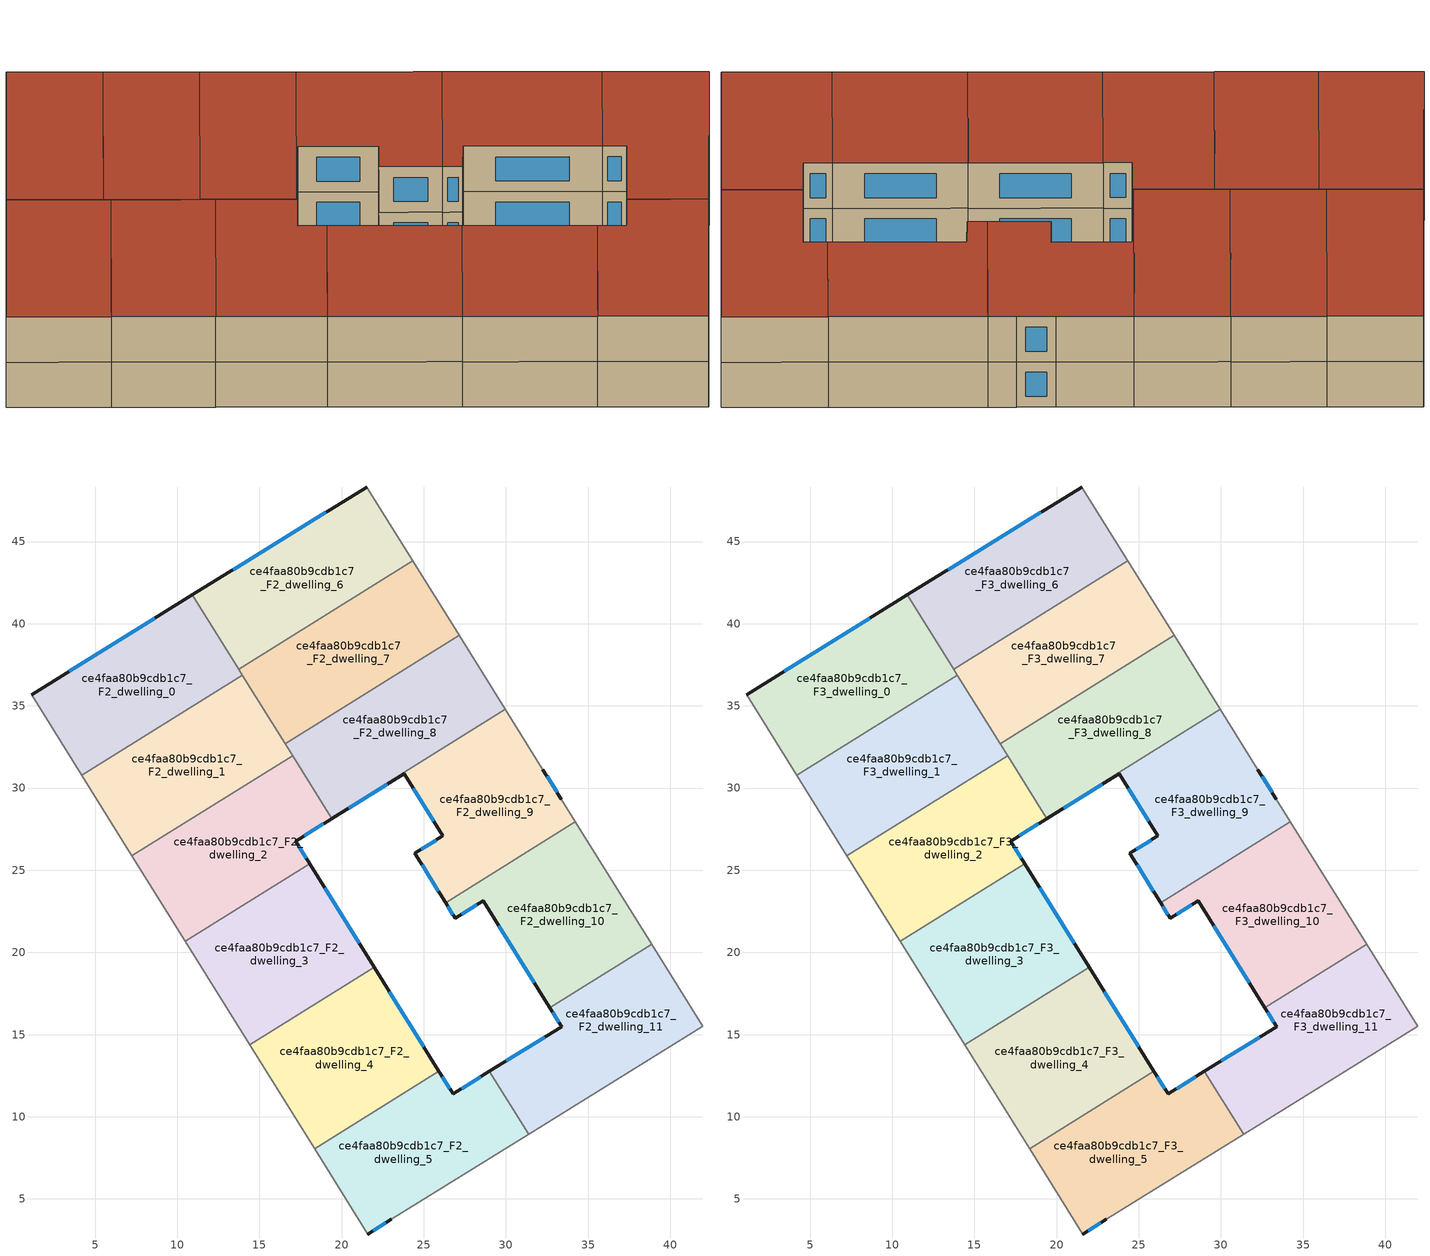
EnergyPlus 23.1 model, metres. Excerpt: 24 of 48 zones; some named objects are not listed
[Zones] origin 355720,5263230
ce4faa80b9cdb1c7_F2_dwelling_0
 floor to ce4faa80b9cdb1c7_F1_dwelling_0 (EU_floor_Construction): 10.93,41.75 13.97,36.87 4.2,30.78 1.14,35.69 z6
 wall outside (EU_wall_Construction): 10.93,41.75 1.14,35.69 z6:9
 wall to ce4faa80b9cdb1c7_F2_dwelling_1 (EU_wall_Construction): 4.2,30.78 13.97,36.87 z6:9
 wall adiabatic (EU_wall_Construction): 1.14,35.69 4.2,30.78 z6:9
 wall to ce4faa80b9cdb1c7_F2_dwelling_6 (EU_wall_Construction): 13.75,37.22 10.93,41.75 z6:9
 wall to ce4faa80b9cdb1c7_F2_dwelling_7 (EU_wall_Construction): 13.97,36.87 13.75,37.22 z6:9
 window (EU_Window_Construction): 8.63,40.33 3.44,37.11 z6.7:8.3
ce4faa80b9cdb1c7_F2_dwelling_1
 floor to ce4faa80b9cdb1c7_F1_dwelling_1 (EU_floor_Construction): 13.97,36.87 17.02,31.98 7.25,25.89 4.2,30.78 z6
 wall to ce4faa80b9cdb1c7_F2_dwelling_2 (EU_wall_Construction): 7.25,25.89 17.02,31.98 z6:9
 wall adiabatic (EU_wall_Construction): 4.2,30.78 7.25,25.89 z6:9
 wall to ce4faa80b9cdb1c7_F2_dwelling_7 (EU_wall_Construction): 16.56,32.71 13.97,36.87 z6:9
 wall to ce4faa80b9cdb1c7_F2_dwelling_8 (EU_wall_Construction): 17.01,31.98 16.56,32.71 z6:9
ce4faa80b9cdb1c7_F2_dwelling_10
 floor to ce4faa80b9cdb1c7_F1_dwelling_10 (EU_floor_Construction): 34.23,27.95 38.87,20.5 32.66,16.64 28.62,23.13 26.91,22.09 26.33,23.03 z6
 wall outside (EU_wall_Construction): 26.33,23.03 26.91,22.09 28.62,23.13 32.66,16.64 z6:9
 wall to ce4faa80b9cdb1c7_F2_dwelling_9 (EU_wall_Construction): 34.23,27.95 26.33,23.03 z6:9
 wall adiabatic (EU_wall_Construction): 38.87,20.5 34.23,27.95 z6:9
 wall to ce4faa80b9cdb1c7_F2_dwelling_11 (EU_wall_Construction): 32.66,16.64 38.87,20.5 z6:9
 window (EU_Window_Construction): 27.31,22.33 28.22,22.89 / 26.46,22.81 26.77,22.31 / 29.57,21.61 31.71,18.16 z6.7:8.3
ce4faa80b9cdb1c7_F2_dwelling_11
 floor to ce4faa80b9cdb1c7_F1_dwelling_11 (EU_floor_Construction): 38.87,20.5 41.98,15.5 31.38,8.93 28.99,12.76 33.39,15.48 32.66,16.64 z6
 wall outside (EU_wall_Construction): 32.66,16.64 33.39,15.48 28.99,12.76 z6:9
 wall adiabatic (EU_wall_Construction): 31.38,8.93 41.98,15.5 38.87,20.5 z6:9
 wall to ce4faa80b9cdb1c7_F2_dwelling_5 (EU_wall_Construction): 28.99,12.76 31.38,8.93 z6:9
 window (EU_Window_Construction): 32.35,14.84 30.02,13.4 / 32.83,16.37 33.22,15.75 z6.7:8.3
ce4faa80b9cdb1c7_F2_dwelling_2
 floor to ce4faa80b9cdb1c7_F1_dwelling_2 (EU_floor_Construction): 17.02,31.98 19.41,28.14 17.2,26.78 18.05,25.41 10.49,20.69 7.25,25.89 z6
 wall outside (EU_wall_Construction): 18.05,25.41 17.2,26.78 19.41,28.14 z6:9
 wall to ce4faa80b9cdb1c7_F2_dwelling_3 (EU_wall_Construction): 10.49,20.69 18.05,25.41 z6:9
 wall adiabatic (EU_wall_Construction): 7.25,25.89 10.49,20.69 z6:9
 wall to ce4faa80b9cdb1c7_F2_dwelling_8 (EU_wall_Construction): 19.37,28.2 17.02,31.98 z6:9
 wall to ce4faa80b9cdb1c7_F2_dwelling_9 (EU_wall_Construction): 19.41,28.14 19.37,28.2 z6:9
 window (EU_Window_Construction): 17.72,27.1 18.89,27.82 / 17.85,25.73 17.4,26.45 z6.7:8.3
ce4faa80b9cdb1c7_F2_dwelling_3
 floor to ce4faa80b9cdb1c7_F1_dwelling_3 (EU_floor_Construction): 18.05,25.41 21.99,19.09 14.42,14.38 10.49,20.69 z6
 wall outside (EU_wall_Construction): 21.99,19.09 18.05,25.41 z6:9
 wall to ce4faa80b9cdb1c7_F2_dwelling_4 (EU_wall_Construction): 14.42,14.38 21.99,19.09 z6:9
 wall adiabatic (EU_wall_Construction): 10.49,20.69 14.42,14.38 z6:9
 window (EU_Window_Construction): 21.06,20.57 18.98,23.92 z6.7:8.3
ce4faa80b9cdb1c7_F2_dwelling_4
 floor to ce4faa80b9cdb1c7_F1_dwelling_4 (EU_floor_Construction): 21.99,19.09 25.92,12.77 18.36,8.06 14.42,14.38 z6
 wall outside (EU_wall_Construction): 25.92,12.77 21.99,19.09 z6:9
 wall to ce4faa80b9cdb1c7_F2_dwelling_5 (EU_wall_Construction): 18.36,8.06 25.92,12.77 z6:9
 wall adiabatic (EU_wall_Construction): 14.42,14.38 18.36,8.06 z6:9
 window (EU_Window_Construction): 25,14.26 22.91,17.61 z6.7:8.3
ce4faa80b9cdb1c7_F2_dwelling_5
 floor to ce4faa80b9cdb1c7_F1_dwelling_5 (EU_floor_Construction): 28.99,12.76 31.38,8.93 23.03,3.76 21.59,2.87 18.36,8.06 25.92,12.77 26.78,11.39 z6
 wall outside (EU_wall_Construction): 28.99,12.76 26.78,11.39 25.92,12.77 / 21.59,2.87 23.03,3.76 z6:9
 wall adiabatic (EU_wall_Construction): 23.03,3.76 31.38,8.93 / 18.36,8.06 21.59,2.87 z6:9
 window (EU_Window_Construction): 26.58,11.72 26.13,12.45 / 28.47,12.44 27.3,11.71 / 21.93,3.08 22.69,3.55 z6.7:8.3
ce4faa80b9cdb1c7_F2_dwelling_6
 floor to ce4faa80b9cdb1c7_F1_dwelling_6 (EU_floor_Construction): 21.54,48.32 24.34,43.82 13.75,37.22 10.93,41.75 z6
 wall outside (EU_wall_Construction): 21.54,48.32 10.93,41.75 z6:9
 wall to ce4faa80b9cdb1c7_F2_dwelling_7 (EU_wall_Construction): 13.75,37.22 24.34,43.82 z6:9
 wall adiabatic (EU_wall_Construction): 24.34,43.82 21.54,48.32 z6:9
 window (EU_Window_Construction): 19.05,46.78 13.42,43.29 z6.7:8.3
ce4faa80b9cdb1c7_F2_dwelling_7
 floor to ce4faa80b9cdb1c7_F1_dwelling_7 (EU_floor_Construction): 24.34,43.82 27.15,39.31 16.56,32.71 13.75,37.22 z6
 wall to ce4faa80b9cdb1c7_F2_dwelling_8 (EU_wall_Construction): 16.56,32.71 27.15,39.31 z6:9
 wall adiabatic (EU_wall_Construction): 27.15,39.31 24.34,43.82 z6:9
ce4faa80b9cdb1c7_F2_dwelling_8
 floor to ce4faa80b9cdb1c7_F1_dwelling_8 (EU_floor_Construction): 27.15,39.31 29.96,34.79 19.37,28.2 16.56,32.71 z6
 wall to ce4faa80b9cdb1c7_F2_dwelling_9 (EU_wall_Construction): 19.37,28.2 29.96,34.79 z6:9
 wall adiabatic (EU_wall_Construction): 29.96,34.79 27.15,39.31 z6:9
ce4faa80b9cdb1c7_F2_dwelling_9
 floor to ce4faa80b9cdb1c7_F1_dwelling_9 (EU_floor_Construction): 32.24,31.13 33.37,29.32 34.23,27.95 26.33,23.03 24.46,26.03 26.16,27.09 23.81,30.87 19.41,28.14 19.37,28.2 29.96,34.79 z6
 wall outside (EU_wall_Construction): 19.41,28.14 23.81,30.87 26.16,27.09 24.46,26.03 26.33,23.03 / 33.37,29.32 32.24,31.13 z6:9
 wall adiabatic (EU_wall_Construction): 32.24,31.13 29.96,34.79 / 34.23,27.95 33.37,29.32 z6:9
 window (EU_Window_Construction): 25.76,26.84 24.86,26.28 / 24.36,29.98 25.61,27.98 / 20.44,28.78 22.78,30.23 / 33.11,29.75 32.51,30.71 / 24.89,25.32 25.89,23.73 z6.7:8.3
ce4faa80b9cdb1c7_F3_dwelling_0
 floor to ce4faa80b9cdb1c7_F2_dwelling_0 (EU_floor_Construction): 10.93,41.75 13.97,36.87 4.2,30.78 1.14,35.69 z9
 wall outside (EU_wall_Construction): 10.93,41.75 1.14,35.69 z9:12
 wall to ce4faa80b9cdb1c7_F3_dwelling_1 (EU_wall_Construction): 4.2,30.78 13.97,36.87 z9:12
 wall adiabatic (EU_wall_Construction): 1.14,35.69 4.2,30.78 z9:12
 wall to ce4faa80b9cdb1c7_F3_dwelling_6 (EU_wall_Construction): 13.75,37.22 10.93,41.75 z9:12
 wall to ce4faa80b9cdb1c7_F3_dwelling_7 (EU_wall_Construction): 13.97,36.87 13.75,37.22 z9:12
 window (EU_Window_Construction): 8.63,40.33 3.44,37.11 z9.7:11.3
 roof outside (EU_roof_Construction): 13.97,36.87 10.93,41.75 1.14,35.69 4.2,30.78 z12
ce4faa80b9cdb1c7_F3_dwelling_1
 floor to ce4faa80b9cdb1c7_F2_dwelling_1 (EU_floor_Construction): 13.97,36.87 17.02,31.98 7.25,25.89 4.2,30.78 z9
 wall to ce4faa80b9cdb1c7_F3_dwelling_2 (EU_wall_Construction): 7.25,25.89 17.02,31.98 z9:12
 wall adiabatic (EU_wall_Construction): 4.2,30.78 7.25,25.89 z9:12
 wall to ce4faa80b9cdb1c7_F3_dwelling_7 (EU_wall_Construction): 16.56,32.71 13.97,36.87 z9:12
 wall to ce4faa80b9cdb1c7_F3_dwelling_8 (EU_wall_Construction): 17.01,31.98 16.56,32.71 z9:12
 roof outside (EU_roof_Construction): 17.02,31.98 13.97,36.87 4.2,30.78 7.25,25.89 z12
ce4faa80b9cdb1c7_F3_dwelling_10
 floor to ce4faa80b9cdb1c7_F2_dwelling_10 (EU_floor_Construction): 34.23,27.95 38.87,20.5 32.66,16.64 28.62,23.13 26.91,22.09 26.33,23.03 z9
 wall outside (EU_wall_Construction): 26.33,23.03 26.91,22.09 28.62,23.13 32.66,16.64 z9:12
 wall to ce4faa80b9cdb1c7_F3_dwelling_9 (EU_wall_Construction): 34.23,27.95 26.33,23.03 z9:12
 wall adiabatic (EU_wall_Construction): 38.87,20.5 34.23,27.95 z9:12
 wall to ce4faa80b9cdb1c7_F3_dwelling_11 (EU_wall_Construction): 32.66,16.64 38.87,20.5 z9:12
 window (EU_Window_Construction): 27.31,22.33 28.22,22.89 / 26.46,22.81 26.77,22.31 / 29.57,21.61 31.71,18.16 z9.7:11.3
 roof outside (EU_roof_Construction): 38.87,20.5 34.23,27.95 26.33,23.03 26.91,22.09 28.62,23.13 32.66,16.64 z12
ce4faa80b9cdb1c7_F3_dwelling_11
 floor to ce4faa80b9cdb1c7_F2_dwelling_11 (EU_floor_Construction): 38.87,20.5 41.98,15.5 31.38,8.93 28.99,12.76 33.39,15.48 32.66,16.64 z9
 wall outside (EU_wall_Construction): 32.66,16.64 33.39,15.48 28.99,12.76 z9:12
 wall adiabatic (EU_wall_Construction): 31.38,8.93 41.98,15.5 38.87,20.5 z9:12
 wall to ce4faa80b9cdb1c7_F3_dwelling_5 (EU_wall_Construction): 28.99,12.76 31.38,8.93 z9:12
 window (EU_Window_Construction): 32.35,14.84 30.02,13.4 / 32.83,16.37 33.22,15.75 z9.7:11.3
 roof outside (EU_roof_Construction): 41.98,15.5 38.87,20.5 32.66,16.64 33.39,15.48 28.99,12.76 31.38,8.93 z12
ce4faa80b9cdb1c7_F3_dwelling_2
 floor to ce4faa80b9cdb1c7_F2_dwelling_2 (EU_floor_Construction): 17.02,31.98 19.41,28.14 17.2,26.78 18.05,25.41 10.49,20.69 7.25,25.89 z9
 wall outside (EU_wall_Construction): 18.05,25.41 17.2,26.78 19.41,28.14 z9:12
 wall to ce4faa80b9cdb1c7_F3_dwelling_3 (EU_wall_Construction): 10.49,20.69 18.05,25.41 z9:12
 wall adiabatic (EU_wall_Construction): 7.25,25.89 10.49,20.69 z9:12
 wall to ce4faa80b9cdb1c7_F3_dwelling_8 (EU_wall_Construction): 19.37,28.2 17.02,31.98 z9:12
 wall to ce4faa80b9cdb1c7_F3_dwelling_9 (EU_wall_Construction): 19.41,28.14 19.37,28.2 z9:12
 window (EU_Window_Construction): 17.72,27.1 18.89,27.82 / 17.85,25.73 17.4,26.45 z9.7:11.3
 roof outside (EU_roof_Construction): 18.05,25.41 17.2,26.78 19.41,28.14 17.02,31.98 7.25,25.89 10.49,20.69 z12
ce4faa80b9cdb1c7_F3_dwelling_3
 floor to ce4faa80b9cdb1c7_F2_dwelling_3 (EU_floor_Construction): 18.05,25.41 21.99,19.09 14.42,14.38 10.49,20.69 z9
 wall outside (EU_wall_Construction): 21.99,19.09 18.05,25.41 z9:12
 wall to ce4faa80b9cdb1c7_F3_dwelling_4 (EU_wall_Construction): 14.42,14.38 21.99,19.09 z9:12
 wall adiabatic (EU_wall_Construction): 10.49,20.69 14.42,14.38 z9:12
 window (EU_Window_Construction): 21.06,20.57 18.98,23.92 z9.7:11.3
 roof outside (EU_roof_Construction): 21.99,19.09 18.05,25.41 10.49,20.69 14.42,14.38 z12
ce4faa80b9cdb1c7_F3_dwelling_4
 floor to ce4faa80b9cdb1c7_F2_dwelling_4 (EU_floor_Construction): 21.99,19.09 25.92,12.77 18.36,8.06 14.42,14.38 z9
 wall outside (EU_wall_Construction): 25.92,12.77 21.99,19.09 z9:12
 wall to ce4faa80b9cdb1c7_F3_dwelling_5 (EU_wall_Construction): 18.36,8.06 25.92,12.77 z9:12
 wall adiabatic (EU_wall_Construction): 14.42,14.38 18.36,8.06 z9:12
 window (EU_Window_Construction): 25,14.26 22.91,17.61 z9.7:11.3
 roof outside (EU_roof_Construction): 25.92,12.77 21.99,19.09 14.42,14.38 18.36,8.06 z12
ce4faa80b9cdb1c7_F3_dwelling_5
 floor to ce4faa80b9cdb1c7_F2_dwelling_5 (EU_floor_Construction): 28.99,12.76 31.38,8.93 23.03,3.76 21.59,2.87 18.36,8.06 25.92,12.77 26.78,11.39 z9
 wall outside (EU_wall_Construction): 28.99,12.76 26.78,11.39 25.92,12.77 / 21.59,2.87 23.03,3.76 z9:12
 wall adiabatic (EU_wall_Construction): 23.03,3.76 31.38,8.93 / 18.36,8.06 21.59,2.87 z9:12
 window (EU_Window_Construction): 26.58,11.72 26.13,12.45 / 28.47,12.44 27.3,11.71 / 21.93,3.08 22.69,3.55 z9.7:11.3
 roof outside (EU_roof_Construction): 31.38,8.93 28.99,12.76 26.78,11.39 25.92,12.77 18.36,8.06 21.59,2.87 23.03,3.76 z12
ce4faa80b9cdb1c7_F3_dwelling_6
 floor to ce4faa80b9cdb1c7_F2_dwelling_6 (EU_floor_Construction): 21.54,48.32 24.34,43.82 13.75,37.22 10.93,41.75 z9
 wall outside (EU_wall_Construction): 21.54,48.32 10.93,41.75 z9:12
 wall to ce4faa80b9cdb1c7_F3_dwelling_7 (EU_wall_Construction): 13.75,37.22 24.34,43.82 z9:12
 wall adiabatic (EU_wall_Construction): 24.34,43.82 21.54,48.32 z9:12
 window (EU_Window_Construction): 19.05,46.78 13.42,43.29 z9.7:11.3
 roof outside (EU_roof_Construction): 24.34,43.82 21.54,48.32 10.93,41.75 13.75,37.22 z12
ce4faa80b9cdb1c7_F3_dwelling_7
 floor to ce4faa80b9cdb1c7_F2_dwelling_7 (EU_floor_Construction): 24.34,43.82 27.15,39.31 16.56,32.71 13.75,37.22 z9
 wall to ce4faa80b9cdb1c7_F3_dwelling_8 (EU_wall_Construction): 16.56,32.71 27.15,39.31 z9:12
 wall adiabatic (EU_wall_Construction): 27.15,39.31 24.34,43.82 z9:12
 roof outside (EU_roof_Construction): 27.15,39.31 24.34,43.82 13.75,37.22 16.56,32.71 z12
ce4faa80b9cdb1c7_F3_dwelling_8
 floor to ce4faa80b9cdb1c7_F2_dwelling_8 (EU_floor_Construction): 27.15,39.31 29.96,34.79 19.37,28.2 16.56,32.71 z9
 wall to ce4faa80b9cdb1c7_F3_dwelling_9 (EU_wall_Construction): 19.37,28.2 29.96,34.79 z9:12
 wall adiabatic (EU_wall_Construction): 29.96,34.79 27.15,39.31 z9:12
 roof outside (EU_roof_Construction): 29.96,34.79 27.15,39.31 16.56,32.71 19.37,28.2 z12
ce4faa80b9cdb1c7_F3_dwelling_9
 floor to ce4faa80b9cdb1c7_F2_dwelling_9 (EU_floor_Construction): 32.24,31.13 33.37,29.32 34.23,27.95 26.33,23.03 24.46,26.03 26.16,27.09 23.81,30.87 19.41,28.14 19.37,28.2 29.96,34.79 z9
 wall outside (EU_wall_Construction): 19.41,28.14 23.81,30.87 26.16,27.09 24.46,26.03 26.33,23.03 / 33.37,29.32 32.24,31.13 z9:12
 wall adiabatic (EU_wall_Construction): 32.24,31.13 29.96,34.79 / 34.23,27.95 33.37,29.32 z9:12
 window (EU_Window_Construction): 25.76,26.84 24.86,26.28 / 24.36,29.98 25.61,27.98 / 20.44,28.78 22.78,30.23 / 33.11,29.75 32.51,30.71 / 24.89,25.32 25.89,23.73 z9.7:11.3
 roof outside (EU_roof_Construction): 34.23,27.95 33.37,29.32 32.24,31.13 29.96,34.79 19.37,28.2 19.41,28.14 23.81,30.87 26.16,27.09 24.46,26.03 26.33,23.03 z12
[Building]
EU S2 Campaign: North Axis=0; Terrain=City; Solar Distribution=FullExterior
[Site:Location]
Budapest.Ferenc.Liszt.Intl.AP: Latitude=47.437; Longitude=19.256; Time Zone=1; Elevation=185
[SizingPeriod:WeatherFileDays]
AnnualSizingPeriod: Begin Month=1; Begin Day of Month=1; End Month=12; End Day of Month=31; Day of Week for Start Day=Monday; Use Weather File Daylight Saving Period=No; Use Weather File Rain and Snow Indicators=No
[MATERIAL]
EU_InternalMass_Material: Roughness=MediumRough; Thickness=0.1; Conductivity=1; Density=1800; Specific Heat=900; Thermal Absorptance=0.9; Solar Absorptance=0.7; Visible Absorptance=0.7
[MATERIAL:NOMASS] Roughness=MediumRough; Thermal Absorptance=0.9; Solar Absorptance=0.7; Visible Absorptance=0.7
Name | Thermal Resistance
EU_wall_NoMass | 0.832559
EU_roof_NoMass | 1.39638
EU_floor_NoMass | 0.872794
[WINDOWMATERIAL:SIMPLEGLAZINGSYSTEM]
EU_Window_SimpleGlazing: UFactor=2.79869; Solar Heat Gain Coefficient=0.75; Visible Transmittance=0.75
[CONSTRUCTION]
EU_wall_Construction: EU_wall_NoMass
EU_roof_Construction: EU_roof_NoMass
EU_floor_Construction: EU_floor_NoMass
EU_Window_Construction: EU_Window_SimpleGlazing
EU_InternalMass_Construction: EU_InternalMass_Material
[ZONE] Type=1; Multiplier=1; Ceiling Height=autocalculate; Floor Area=autocalculate; Part of Total Floor Area=Yes
Name | Volume
ce4faa80b9cdb1c7_F2_dwelling_0; ce4faa80b9cdb1c7_F3_dwelling_0 | 199.014
ce4faa80b9cdb1c7_F2_dwelling_1; ce4faa80b9cdb1c7_F3_dwelling_1 | 199.058
ce4faa80b9cdb1c7_F2_dwelling_10; ce4faa80b9cdb1c7_F3_dwelling_10; ce4faa80b9cdb1c7_F2_dwelling_2; ce4faa80b9cdb1c7_F3_dwelling_2 | 199.027
ce4faa80b9cdb1c7_F2_dwelling_11; ce4faa80b9cdb1c7_F3_dwelling_11 | 199.021
ce4faa80b9cdb1c7_F2_dwelling_3; ce4faa80b9cdb1c7_F3_dwelling_3 | 199.057
ce4faa80b9cdb1c7_F2_dwelling_4; ce4faa80b9cdb1c7_F3_dwelling_4; ce4faa80b9cdb1c7_F2_dwelling_8; ce4faa80b9cdb1c7_F3_dwelling_8 | 199.044
ce4faa80b9cdb1c7_F2_dwelling_5; ce4faa80b9cdb1c7_F3_dwelling_5 | 199.033
ce4faa80b9cdb1c7_F2_dwelling_6; ce4faa80b9cdb1c7_F3_dwelling_6 | 199.04
ce4faa80b9cdb1c7_F2_dwelling_7; ce4faa80b9cdb1c7_F3_dwelling_7 | 199.026
ce4faa80b9cdb1c7_F2_dwelling_9; ce4faa80b9cdb1c7_F3_dwelling_9 | 199.062
[INTERNALMASS] Construction=EU_InternalMass_Construction
Name | Zone or ZoneList | Surface Area
ce4faa80b9cdb1c7_F2_dwelling_0_EU_InternalMass | ce4faa80b9cdb1c7_F2_dwelling_0 | 66.3381
ce4faa80b9cdb1c7_F2_dwelling_1_EU_InternalMass | ce4faa80b9cdb1c7_F2_dwelling_1 | 66.3526
ce4faa80b9cdb1c7_F2_dwelling_2_EU_InternalMass | ce4faa80b9cdb1c7_F2_dwelling_2 | 66.3423
ce4faa80b9cdb1c7_F2_dwelling_3_EU_InternalMass | ce4faa80b9cdb1c7_F2_dwelling_3 | 66.3522
ce4faa80b9cdb1c7_F2_dwelling_4_EU_InternalMass | ce4faa80b9cdb1c7_F2_dwelling_4 | 66.3477
ce4faa80b9cdb1c7_F2_dwelling_5_EU_InternalMass | ce4faa80b9cdb1c7_F2_dwelling_5 | 66.3445
ce4faa80b9cdb1c7_F2_dwelling_6_EU_InternalMass | ce4faa80b9cdb1c7_F2_dwelling_6 | 66.3467
ce4faa80b9cdb1c7_F2_dwelling_7_EU_InternalMass | ce4faa80b9cdb1c7_F2_dwelling_7 | 66.342
ce4faa80b9cdb1c7_F2_dwelling_8_EU_InternalMass | ce4faa80b9cdb1c7_F2_dwelling_8 | 66.348
ce4faa80b9cdb1c7_F2_dwelling_9_EU_InternalMass | ce4faa80b9cdb1c7_F2_dwelling_9 | 66.3542
ce4faa80b9cdb1c7_F2_dwelling_10_EU_InternalMass | ce4faa80b9cdb1c7_F2_dwelling_10 | 66.3422
ce4faa80b9cdb1c7_F2_dwelling_11_EU_InternalMass | ce4faa80b9cdb1c7_F2_dwelling_11 | 66.3403
ce4faa80b9cdb1c7_F3_dwelling_0_EU_InternalMass | ce4faa80b9cdb1c7_F3_dwelling_0 | 66.3381
ce4faa80b9cdb1c7_F3_dwelling_1_EU_InternalMass | ce4faa80b9cdb1c7_F3_dwelling_1 | 66.3526
ce4faa80b9cdb1c7_F3_dwelling_2_EU_InternalMass | ce4faa80b9cdb1c7_F3_dwelling_2 | 66.3423
ce4faa80b9cdb1c7_F3_dwelling_3_EU_InternalMass | ce4faa80b9cdb1c7_F3_dwelling_3 | 66.3522
ce4faa80b9cdb1c7_F3_dwelling_4_EU_InternalMass | ce4faa80b9cdb1c7_F3_dwelling_4 | 66.3477
ce4faa80b9cdb1c7_F3_dwelling_5_EU_InternalMass | ce4faa80b9cdb1c7_F3_dwelling_5 | 66.3445
ce4faa80b9cdb1c7_F3_dwelling_6_EU_InternalMass | ce4faa80b9cdb1c7_F3_dwelling_6 | 66.3467
ce4faa80b9cdb1c7_F3_dwelling_7_EU_InternalMass | ce4faa80b9cdb1c7_F3_dwelling_7 | 66.342
ce4faa80b9cdb1c7_F3_dwelling_8_EU_InternalMass | ce4faa80b9cdb1c7_F3_dwelling_8 | 66.348
ce4faa80b9cdb1c7_F3_dwelling_9_EU_InternalMass | ce4faa80b9cdb1c7_F3_dwelling_9 | 66.3542
ce4faa80b9cdb1c7_F3_dwelling_10_EU_InternalMass | ce4faa80b9cdb1c7_F3_dwelling_10 | 66.3422
ce4faa80b9cdb1c7_F3_dwelling_11_EU_InternalMass | ce4faa80b9cdb1c7_F3_dwelling_11 | 66.3403
[OTHEREQUIPMENT] Fuel Type=Electricity; Design Level Calculation Method=Watts/Area; Power per Zone Floor Area=1; Fraction Latent=0; Fraction Radiant=0; Fraction Lost=0; Carbon Dioxide Generation Rate=0; EndUse Subcategory=EU_Step8_InternalGains
Name | Zone or ZoneList or Space or SpaceList | Schedule
EU_Step8_InternalGain_ce4faa80b9cdb1c7_F2_dwelling_0_f000 | ce4faa80b9cdb1c7_F2_dwelling_0 | EU_Step8_GainSchedule_ce4faa80b9cdb1c7_F2_dwelling_0_f000
EU_Step8_InternalGain_ce4faa80b9cdb1c7_F2_dwelling_1_f000 | ce4faa80b9cdb1c7_F2_dwelling_1 | EU_Step8_GainSchedule_ce4faa80b9cdb1c7_F2_dwelling_1_f000
EU_Step8_InternalGain_ce4faa80b9cdb1c7_F2_dwelling_2_f000 | ce4faa80b9cdb1c7_F2_dwelling_2 | EU_Step8_GainSchedule_ce4faa80b9cdb1c7_F2_dwelling_2_f000
EU_Step8_InternalGain_ce4faa80b9cdb1c7_F2_dwelling_3_f000 | ce4faa80b9cdb1c7_F2_dwelling_3 | EU_Step8_GainSchedule_ce4faa80b9cdb1c7_F2_dwelling_3_f000
EU_Step8_InternalGain_ce4faa80b9cdb1c7_F2_dwelling_4_f000 | ce4faa80b9cdb1c7_F2_dwelling_4 | EU_Step8_GainSchedule_ce4faa80b9cdb1c7_F2_dwelling_4_f000
EU_Step8_InternalGain_ce4faa80b9cdb1c7_F2_dwelling_5_f000 | ce4faa80b9cdb1c7_F2_dwelling_5 | EU_Step8_GainSchedule_ce4faa80b9cdb1c7_F2_dwelling_5_f000
EU_Step8_InternalGain_ce4faa80b9cdb1c7_F2_dwelling_6_f000 | ce4faa80b9cdb1c7_F2_dwelling_6 | EU_Step8_GainSchedule_ce4faa80b9cdb1c7_F2_dwelling_6_f000
EU_Step8_InternalGain_ce4faa80b9cdb1c7_F2_dwelling_7_f000 | ce4faa80b9cdb1c7_F2_dwelling_7 | EU_Step8_GainSchedule_ce4faa80b9cdb1c7_F2_dwelling_7_f000
EU_Step8_InternalGain_ce4faa80b9cdb1c7_F2_dwelling_8_f000 | ce4faa80b9cdb1c7_F2_dwelling_8 | EU_Step8_GainSchedule_ce4faa80b9cdb1c7_F2_dwelling_8_f000
EU_Step8_InternalGain_ce4faa80b9cdb1c7_F2_dwelling_9_f000 | ce4faa80b9cdb1c7_F2_dwelling_9 | EU_Step8_GainSchedule_ce4faa80b9cdb1c7_F2_dwelling_9_f000
EU_Step8_InternalGain_ce4faa80b9cdb1c7_F2_dwelling_10_f000 | ce4faa80b9cdb1c7_F2_dwelling_10 | EU_Step8_GainSchedule_ce4faa80b9cdb1c7_F2_dwelling_10_f000
EU_Step8_InternalGain_ce4faa80b9cdb1c7_F2_dwelling_11_f000 | ce4faa80b9cdb1c7_F2_dwelling_11 | EU_Step8_GainSchedule_ce4faa80b9cdb1c7_F2_dwelling_11_f000
EU_Step8_InternalGain_ce4faa80b9cdb1c7_F3_dwelling_0_f000 | ce4faa80b9cdb1c7_F3_dwelling_0 | EU_Step8_GainSchedule_ce4faa80b9cdb1c7_F3_dwelling_0_f000
EU_Step8_InternalGain_ce4faa80b9cdb1c7_F3_dwelling_1_f000 | ce4faa80b9cdb1c7_F3_dwelling_1 | EU_Step8_GainSchedule_ce4faa80b9cdb1c7_F3_dwelling_1_f000
EU_Step8_InternalGain_ce4faa80b9cdb1c7_F3_dwelling_2_f000 | ce4faa80b9cdb1c7_F3_dwelling_2 | EU_Step8_GainSchedule_ce4faa80b9cdb1c7_F3_dwelling_2_f000
EU_Step8_InternalGain_ce4faa80b9cdb1c7_F3_dwelling_3_f000 | ce4faa80b9cdb1c7_F3_dwelling_3 | EU_Step8_GainSchedule_ce4faa80b9cdb1c7_F3_dwelling_3_f000
EU_Step8_InternalGain_ce4faa80b9cdb1c7_F3_dwelling_4_f000 | ce4faa80b9cdb1c7_F3_dwelling_4 | EU_Step8_GainSchedule_ce4faa80b9cdb1c7_F3_dwelling_4_f000
EU_Step8_InternalGain_ce4faa80b9cdb1c7_F3_dwelling_5_f000 | ce4faa80b9cdb1c7_F3_dwelling_5 | EU_Step8_GainSchedule_ce4faa80b9cdb1c7_F3_dwelling_5_f000
EU_Step8_InternalGain_ce4faa80b9cdb1c7_F3_dwelling_6_f000 | ce4faa80b9cdb1c7_F3_dwelling_6 | EU_Step8_GainSchedule_ce4faa80b9cdb1c7_F3_dwelling_6_f000
EU_Step8_InternalGain_ce4faa80b9cdb1c7_F3_dwelling_7_f000 | ce4faa80b9cdb1c7_F3_dwelling_7 | EU_Step8_GainSchedule_ce4faa80b9cdb1c7_F3_dwelling_7_f000
EU_Step8_InternalGain_ce4faa80b9cdb1c7_F3_dwelling_8_f000 | ce4faa80b9cdb1c7_F3_dwelling_8 | EU_Step8_GainSchedule_ce4faa80b9cdb1c7_F3_dwelling_8_f000
EU_Step8_InternalGain_ce4faa80b9cdb1c7_F3_dwelling_9_f000 | ce4faa80b9cdb1c7_F3_dwelling_9 | EU_Step8_GainSchedule_ce4faa80b9cdb1c7_F3_dwelling_9_f000
EU_Step8_InternalGain_ce4faa80b9cdb1c7_F3_dwelling_10_f000 | ce4faa80b9cdb1c7_F3_dwelling_10 | EU_Step8_GainSchedule_ce4faa80b9cdb1c7_F3_dwelling_10_f000
EU_Step8_InternalGain_ce4faa80b9cdb1c7_F3_dwelling_11_f000 | ce4faa80b9cdb1c7_F3_dwelling_11 | EU_Step8_GainSchedule_ce4faa80b9cdb1c7_F3_dwelling_11_f000
[ZONEVENTILATION:DESIGNFLOWRATE] Schedule=EU_AlwaysOn; Design Flow Rate Calculation Method=AirChanges/Hour; Air Changes per Hour=0.475469; Ventilation Type=Natural; Fan Pressure Rise=0; Fan Total Efficiency=1; Constant Term Coefficient=1; Temperature Term Coefficient=0; Velocity Term Coefficient=0; Velocity Squared Term Coefficient=0; Minimum Indoor Temperature=-100; Maximum Indoor Temperature=100; Delta Temperature=-100; Minimum Outdoor Temperature=-100; Maximum Outdoor Temperature=100; Maximum Wind Speed=40
Name | Zone or ZoneList or Space or SpaceList
EU_ConstantAir_ce4faa80b9cdb1c7_F2_dwelling_0 | ce4faa80b9cdb1c7_F2_dwelling_0
EU_ConstantAir_ce4faa80b9cdb1c7_F2_dwelling_1 | ce4faa80b9cdb1c7_F2_dwelling_1
EU_ConstantAir_ce4faa80b9cdb1c7_F2_dwelling_2 | ce4faa80b9cdb1c7_F2_dwelling_2
EU_ConstantAir_ce4faa80b9cdb1c7_F2_dwelling_3 | ce4faa80b9cdb1c7_F2_dwelling_3
EU_ConstantAir_ce4faa80b9cdb1c7_F2_dwelling_4 | ce4faa80b9cdb1c7_F2_dwelling_4
EU_ConstantAir_ce4faa80b9cdb1c7_F2_dwelling_5 | ce4faa80b9cdb1c7_F2_dwelling_5
EU_ConstantAir_ce4faa80b9cdb1c7_F2_dwelling_6 | ce4faa80b9cdb1c7_F2_dwelling_6
EU_ConstantAir_ce4faa80b9cdb1c7_F2_dwelling_7 | ce4faa80b9cdb1c7_F2_dwelling_7
EU_ConstantAir_ce4faa80b9cdb1c7_F2_dwelling_8 | ce4faa80b9cdb1c7_F2_dwelling_8
EU_ConstantAir_ce4faa80b9cdb1c7_F2_dwelling_9 | ce4faa80b9cdb1c7_F2_dwelling_9
EU_ConstantAir_ce4faa80b9cdb1c7_F2_dwelling_10 | ce4faa80b9cdb1c7_F2_dwelling_10
EU_ConstantAir_ce4faa80b9cdb1c7_F2_dwelling_11 | ce4faa80b9cdb1c7_F2_dwelling_11
EU_ConstantAir_ce4faa80b9cdb1c7_F3_dwelling_0 | ce4faa80b9cdb1c7_F3_dwelling_0
EU_ConstantAir_ce4faa80b9cdb1c7_F3_dwelling_1 | ce4faa80b9cdb1c7_F3_dwelling_1
EU_ConstantAir_ce4faa80b9cdb1c7_F3_dwelling_2 | ce4faa80b9cdb1c7_F3_dwelling_2
EU_ConstantAir_ce4faa80b9cdb1c7_F3_dwelling_3 | ce4faa80b9cdb1c7_F3_dwelling_3
EU_ConstantAir_ce4faa80b9cdb1c7_F3_dwelling_4 | ce4faa80b9cdb1c7_F3_dwelling_4
EU_ConstantAir_ce4faa80b9cdb1c7_F3_dwelling_5 | ce4faa80b9cdb1c7_F3_dwelling_5
EU_ConstantAir_ce4faa80b9cdb1c7_F3_dwelling_6 | ce4faa80b9cdb1c7_F3_dwelling_6
EU_ConstantAir_ce4faa80b9cdb1c7_F3_dwelling_7 | ce4faa80b9cdb1c7_F3_dwelling_7
EU_ConstantAir_ce4faa80b9cdb1c7_F3_dwelling_8 | ce4faa80b9cdb1c7_F3_dwelling_8
EU_ConstantAir_ce4faa80b9cdb1c7_F3_dwelling_9 | ce4faa80b9cdb1c7_F3_dwelling_9
EU_ConstantAir_ce4faa80b9cdb1c7_F3_dwelling_10 | ce4faa80b9cdb1c7_F3_dwelling_10
EU_ConstantAir_ce4faa80b9cdb1c7_F3_dwelling_11 | ce4faa80b9cdb1c7_F3_dwelling_11
[HVACTEMPLATE:ZONE:IDEALLOADSAIRSYSTEM] System Availability Schedule=EU_AlwaysOn; Maximum Heating Supply Air Temperature=50; Minimum Cooling Supply Air Temperature=13; Maximum Heating Supply Air Humidity Ratio=0.0156; Minimum Cooling Supply Air Humidity Ratio=0.0077; Heating Limit=NoLimit; Cooling Limit=NoLimit; Heating Availability Schedule=EU_AlwaysOn; Cooling Availability Schedule=EU_CoolingOff; Dehumidification Control Type=ConstantSensibleHeatRatio; Cooling Sensible Heat Ratio=0.7; Dehumidification Setpoint=60; Humidification Control Type=None; Humidification Setpoint=30; Outdoor Air Method=None; Outdoor Air Flow Rate per Person=0.00944; Outdoor Air Flow Rate per Zone Floor Area=0; Outdoor Air Flow Rate per Zone=0; Demand Controlled Ventilation Type=None; Outdoor Air Economizer Type=NoEconomizer; Heat Recovery Type=None; Sensible Heat Recovery Effectiveness=0.7; Latent Heat Recovery Effectiveness=0.65
Name | Template Thermostat
ce4faa80b9cdb1c7_F2_dwelling_0 | EU_HeatOnly_ce4faa80b9cdb1c7_F2_dwelling_0
ce4faa80b9cdb1c7_F2_dwelling_1 | EU_HeatOnly_ce4faa80b9cdb1c7_F2_dwelling_1
ce4faa80b9cdb1c7_F2_dwelling_2 | EU_HeatOnly_ce4faa80b9cdb1c7_F2_dwelling_2
ce4faa80b9cdb1c7_F2_dwelling_3 | EU_HeatOnly_ce4faa80b9cdb1c7_F2_dwelling_3
ce4faa80b9cdb1c7_F2_dwelling_4 | EU_HeatOnly_ce4faa80b9cdb1c7_F2_dwelling_4
ce4faa80b9cdb1c7_F2_dwelling_5 | EU_HeatOnly_ce4faa80b9cdb1c7_F2_dwelling_5
ce4faa80b9cdb1c7_F2_dwelling_6 | EU_HeatOnly_ce4faa80b9cdb1c7_F2_dwelling_6
ce4faa80b9cdb1c7_F2_dwelling_7 | EU_HeatOnly_ce4faa80b9cdb1c7_F2_dwelling_7
ce4faa80b9cdb1c7_F2_dwelling_8 | EU_HeatOnly_ce4faa80b9cdb1c7_F2_dwelling_8
ce4faa80b9cdb1c7_F2_dwelling_9 | EU_HeatOnly_ce4faa80b9cdb1c7_F2_dwelling_9
ce4faa80b9cdb1c7_F2_dwelling_10 | EU_HeatOnly_ce4faa80b9cdb1c7_F2_dwelling_10
ce4faa80b9cdb1c7_F2_dwelling_11 | EU_HeatOnly_ce4faa80b9cdb1c7_F2_dwelling_11
ce4faa80b9cdb1c7_F3_dwelling_0 | EU_HeatOnly_ce4faa80b9cdb1c7_F3_dwelling_0
ce4faa80b9cdb1c7_F3_dwelling_1 | EU_HeatOnly_ce4faa80b9cdb1c7_F3_dwelling_1
ce4faa80b9cdb1c7_F3_dwelling_2 | EU_HeatOnly_ce4faa80b9cdb1c7_F3_dwelling_2
ce4faa80b9cdb1c7_F3_dwelling_3 | EU_HeatOnly_ce4faa80b9cdb1c7_F3_dwelling_3
ce4faa80b9cdb1c7_F3_dwelling_4 | EU_HeatOnly_ce4faa80b9cdb1c7_F3_dwelling_4
ce4faa80b9cdb1c7_F3_dwelling_5 | EU_HeatOnly_ce4faa80b9cdb1c7_F3_dwelling_5
ce4faa80b9cdb1c7_F3_dwelling_6 | EU_HeatOnly_ce4faa80b9cdb1c7_F3_dwelling_6
ce4faa80b9cdb1c7_F3_dwelling_7 | EU_HeatOnly_ce4faa80b9cdb1c7_F3_dwelling_7
ce4faa80b9cdb1c7_F3_dwelling_8 | EU_HeatOnly_ce4faa80b9cdb1c7_F3_dwelling_8
ce4faa80b9cdb1c7_F3_dwelling_9 | EU_HeatOnly_ce4faa80b9cdb1c7_F3_dwelling_9
ce4faa80b9cdb1c7_F3_dwelling_10 | EU_HeatOnly_ce4faa80b9cdb1c7_F3_dwelling_10
ce4faa80b9cdb1c7_F3_dwelling_11 | EU_HeatOnly_ce4faa80b9cdb1c7_F3_dwelling_11
[SIZING:ZONE] Zone Cooling Design Supply Air Temperature Input Method=SupplyAirTemperature; Zone Cooling Design Supply Air Temperature=13; Zone Heating Design Supply Air Temperature Input Method=SupplyAirTemperature; Zone Heating Design Supply Air Temperature=50; Zone Cooling Design Supply Air Humidity Ratio=0.008; Zone Heating Design Supply Air Humidity Ratio=0.008; Cooling Design Air Flow Method=DesignDay; Cooling Design Air Flow Rate=0; Cooling Minimum Air Flow per Zone Floor Area=0.000762; Cooling Minimum Air Flow=0; Cooling Minimum Air Flow Fraction=0.2; Heating Design Air Flow Method=DesignDay; Heating Design Air Flow Rate=0; Heating Maximum Air Flow per Zone Floor Area=0.002032; Heating Maximum Air Flow=0.141576; Heating Maximum Air Flow Fraction=0.3; Account for Dedicated Outdoor Air System=No; Dedicated Outdoor Air System Control Strategy=NeutralSupplyAir; Dedicated Outdoor Air Low Setpoint Temperature for Design=autosize; Dedicated Outdoor Air High Setpoint Temperature for Design=autosize; Zone Load Sizing Method=Sensible Load Only No Latent Load; Zone Latent Cooling Design Supply Air Humidity Ratio Input Method=HumidityRatioDifference; Zone Cooling Design Supply Air Humidity Ratio Difference=0.005; Zone Latent Heating Design Supply Air Humidity Ratio Input Method=HumidityRatioDifference; Zone Humidification Design Supply Air Humidity Ratio Difference=0.005
ce4faa80b9cdb1c7_F2_dwelling_0; ce4faa80b9cdb1c7_F2_dwelling_1; ce4faa80b9cdb1c7_F2_dwelling_2; ce4faa80b9cdb1c7_F2_dwelling_3; ce4faa80b9cdb1c7_F2_dwelling_4; ce4faa80b9cdb1c7_F2_dwelling_5; ce4faa80b9cdb1c7_F2_dwelling_6; ce4faa80b9cdb1c7_F2_dwelling_7; ce4faa80b9cdb1c7_F2_dwelling_8; ce4faa80b9cdb1c7_F2_dwelling_9; ce4faa80b9cdb1c7_F2_dwelling_10; ce4faa80b9cdb1c7_F2_dwelling_11; ce4faa80b9cdb1c7_F3_dwelling_0; ce4faa80b9cdb1c7_F3_dwelling_1; ce4faa80b9cdb1c7_F3_dwelling_2; ce4faa80b9cdb1c7_F3_dwelling_3; ce4faa80b9cdb1c7_F3_dwelling_4; ce4faa80b9cdb1c7_F3_dwelling_5; ce4faa80b9cdb1c7_F3_dwelling_6; ce4faa80b9cdb1c7_F3_dwelling_7; ce4faa80b9cdb1c7_F3_dwelling_8; ce4faa80b9cdb1c7_F3_dwelling_9; ce4faa80b9cdb1c7_F3_dwelling_10; ce4faa80b9cdb1c7_F3_dwelling_11
[SCHEDULE:CONSTANT]
Name | Hourly Value
EU_AlwaysOn | 1
EU_CoolingOff | 0
[SCHEDULE:FILE] Column Number=1; Rows to Skip at Top=0; Number of Hours of Data=8760; Column Separator=Comma; Interpolate to Timestep=No; Minutes per Item=60; Adjust Schedule for Daylight Savings=Yes
Name | File
EU_Step8_GainSchedule_ce4faa80b9cdb1c7_F2_dwelling_0_f000 | ../../schedules/ce4faa80b9cdb1c7/ce4faa80b9cdb1c7_F2_dwelling_0_f000_gain.csv
EU_Step8_GainSchedule_ce4faa80b9cdb1c7_F2_dwelling_1_f000 | ../../schedules/ce4faa80b9cdb1c7/ce4faa80b9cdb1c7_F2_dwelling_1_f000_gain.csv
EU_Step8_GainSchedule_ce4faa80b9cdb1c7_F2_dwelling_2_f000 | ../../schedules/ce4faa80b9cdb1c7/ce4faa80b9cdb1c7_F2_dwelling_2_f000_gain.csv
EU_Step8_GainSchedule_ce4faa80b9cdb1c7_F2_dwelling_3_f000 | ../../schedules/ce4faa80b9cdb1c7/ce4faa80b9cdb1c7_F2_dwelling_3_f000_gain.csv
EU_Step8_GainSchedule_ce4faa80b9cdb1c7_F2_dwelling_4_f000 | ../../schedules/ce4faa80b9cdb1c7/ce4faa80b9cdb1c7_F2_dwelling_4_f000_gain.csv
EU_Step8_GainSchedule_ce4faa80b9cdb1c7_F2_dwelling_5_f000 | ../../schedules/ce4faa80b9cdb1c7/ce4faa80b9cdb1c7_F2_dwelling_5_f000_gain.csv
EU_Step8_GainSchedule_ce4faa80b9cdb1c7_F2_dwelling_6_f000 | ../../schedules/ce4faa80b9cdb1c7/ce4faa80b9cdb1c7_F2_dwelling_6_f000_gain.csv
EU_Step8_GainSchedule_ce4faa80b9cdb1c7_F2_dwelling_7_f000 | ../../schedules/ce4faa80b9cdb1c7/ce4faa80b9cdb1c7_F2_dwelling_7_f000_gain.csv
EU_Step8_GainSchedule_ce4faa80b9cdb1c7_F2_dwelling_8_f000 | ../../schedules/ce4faa80b9cdb1c7/ce4faa80b9cdb1c7_F2_dwelling_8_f000_gain.csv
EU_Step8_GainSchedule_ce4faa80b9cdb1c7_F2_dwelling_9_f000 | ../../schedules/ce4faa80b9cdb1c7/ce4faa80b9cdb1c7_F2_dwelling_9_f000_gain.csv
EU_Step8_GainSchedule_ce4faa80b9cdb1c7_F2_dwelling_10_f000 | ../../schedules/ce4faa80b9cdb1c7/ce4faa80b9cdb1c7_F2_dwelling_10_f000_gain.csv
EU_Step8_GainSchedule_ce4faa80b9cdb1c7_F2_dwelling_11_f000 | ../../schedules/ce4faa80b9cdb1c7/ce4faa80b9cdb1c7_F2_dwelling_11_f000_gain.csv
EU_Step8_GainSchedule_ce4faa80b9cdb1c7_F3_dwelling_0_f000 | ../../schedules/ce4faa80b9cdb1c7/ce4faa80b9cdb1c7_F3_dwelling_0_f000_gain.csv
EU_Step8_GainSchedule_ce4faa80b9cdb1c7_F3_dwelling_1_f000 | ../../schedules/ce4faa80b9cdb1c7/ce4faa80b9cdb1c7_F3_dwelling_1_f000_gain.csv
EU_Step8_GainSchedule_ce4faa80b9cdb1c7_F3_dwelling_2_f000 | ../../schedules/ce4faa80b9cdb1c7/ce4faa80b9cdb1c7_F3_dwelling_2_f000_gain.csv
EU_Step8_GainSchedule_ce4faa80b9cdb1c7_F3_dwelling_3_f000 | ../../schedules/ce4faa80b9cdb1c7/ce4faa80b9cdb1c7_F3_dwelling_3_f000_gain.csv
EU_Step8_GainSchedule_ce4faa80b9cdb1c7_F3_dwelling_4_f000 | ../../schedules/ce4faa80b9cdb1c7/ce4faa80b9cdb1c7_F3_dwelling_4_f000_gain.csv
EU_Step8_GainSchedule_ce4faa80b9cdb1c7_F3_dwelling_5_f000 | ../../schedules/ce4faa80b9cdb1c7/ce4faa80b9cdb1c7_F3_dwelling_5_f000_gain.csv
EU_Step8_GainSchedule_ce4faa80b9cdb1c7_F3_dwelling_6_f000 | ../../schedules/ce4faa80b9cdb1c7/ce4faa80b9cdb1c7_F3_dwelling_6_f000_gain.csv
EU_Step8_GainSchedule_ce4faa80b9cdb1c7_F3_dwelling_7_f000 | ../../schedules/ce4faa80b9cdb1c7/ce4faa80b9cdb1c7_F3_dwelling_7_f000_gain.csv
EU_Step8_GainSchedule_ce4faa80b9cdb1c7_F3_dwelling_8_f000 | ../../schedules/ce4faa80b9cdb1c7/ce4faa80b9cdb1c7_F3_dwelling_8_f000_gain.csv
EU_Step8_GainSchedule_ce4faa80b9cdb1c7_F3_dwelling_9_f000 | ../../schedules/ce4faa80b9cdb1c7/ce4faa80b9cdb1c7_F3_dwelling_9_f000_gain.csv
EU_Step8_GainSchedule_ce4faa80b9cdb1c7_F3_dwelling_10_f000 | ../../schedules/ce4faa80b9cdb1c7/ce4faa80b9cdb1c7_F3_dwelling_10_f000_gain.csv
EU_Step8_GainSchedule_ce4faa80b9cdb1c7_F3_dwelling_11_f000 | ../../schedules/ce4faa80b9cdb1c7/ce4faa80b9cdb1c7_F3_dwelling_11_f000_gain.csv
